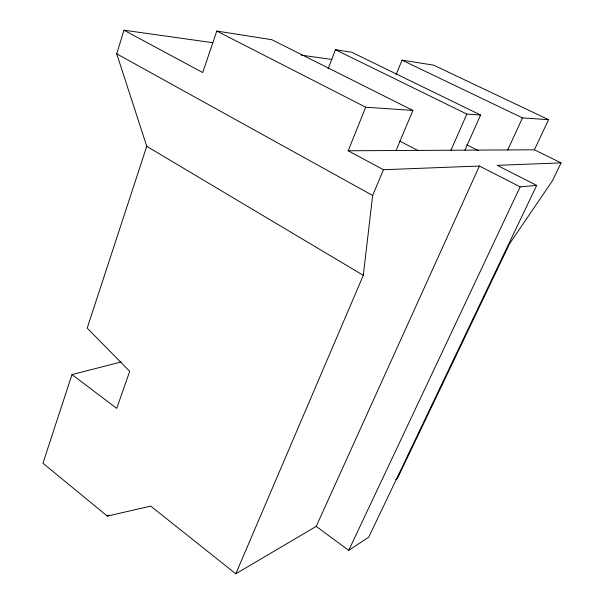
<?xml version="1.0" encoding="UTF-8"?>
<svg xmlns="http://www.w3.org/2000/svg" width="604" height="604" viewBox="0 0 604 604"><rect width="100%" height="100%" fill="white"/><g stroke="black" fill="none" stroke-linecap="round" stroke-linejoin="round"><path stroke-width="0.91" d="M235.794 573.8L363.298 275.333L372.668 195.469L383.427 169.716L479.41 166.032L520.142 186.863L536.699 185.383L368.734 537.16L348.719 550.38L316.217 526.378L235.794 573.8L150.728 506.122L107.316 516.095L42.944 463.238L71.989 374.571L121.276 361.955M71.989 374.571L116.723 408.364L129.694 371.317L87.195 328.138L146.749 146.304L116.731 53.831L123.963 30.2L212.517 42.657M396.088 150.517L412.909 110.419L271.792 39.705L216.783 31.061L202.725 72.548L123.963 30.2M328.146 68.796L335.454 49.717L351.785 52.276L480.58 115.032L464.952 150.162M383.427 169.716L348.183 150.766L365.699 107.202L412.909 110.419M396.065 74.775L402.03 60.174L433.574 65.134L548.583 119.675L534.412 149.807L348.183 150.766M450.969 150.237L466.862 114.096L480.58 115.032M316.217 526.378L479.41 166.032M507.73 149.943L522.49 117.893L548.583 119.675M348.719 550.38L520.142 186.863M534.412 149.807L561.056 162.891L552.418 180.785L509.436 243.986L397.394 478.511L395.779 479.455M107.316 516.095L109.052 515.348M561.056 162.891L497.175 165.345L536.699 185.383M301.064 55.115L331.822 59.449M402.03 60.174L522.49 117.893M335.454 49.717L466.862 114.096M466.673 144.771L478.421 150.698M216.783 31.061L365.699 107.202M399.621 141.004L417.998 150.547M116.731 53.831L372.668 195.469M146.749 146.304L363.298 275.333"/></g></svg>
